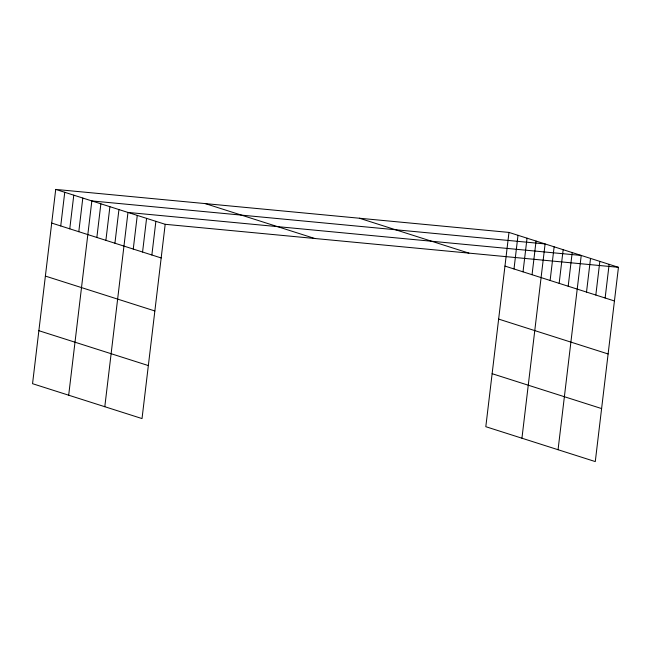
<?xml version="1.0" encoding="UTF-8"?>
<svg xmlns="http://www.w3.org/2000/svg" width="651" height="651" viewBox="0 0 651 651"><rect width="100%" height="100%" fill="white"/><g stroke="black" fill="none" stroke-linecap="round" stroke-linejoin="round"><path stroke-width="0.98" d="M55.717 189.417L32.55 383.691L142.024 418.577L165.191 224.302L55.717 189.417L508.976 232.423L618.45 267.309L595.283 461.583L485.809 426.698L508.976 232.423M60.738 225.954L64.75 192.297M69.763 228.826L73.783 195.178M78.795 231.707L82.807 198.05M68.681 395.206L91.84 200.931L545.099 243.938L521.939 438.213M96.861 237.46L100.872 203.804M105.893 240.341L109.905 206.684M114.926 243.222L118.938 209.565M104.803 406.712L127.97 212.438L581.229 255.444L558.062 449.719M133.26 249.064L137.271 215.408M142.569 252.027L146.581 218.37M151.87 254.989L155.882 221.332M513.997 268.961L518.009 235.304M523.022 271.841L527.041 238.185M532.054 274.714L536.066 241.057M550.119 280.467L554.131 246.819M559.152 283.348L563.164 249.691M568.185 286.228L572.196 252.572M586.518 292.071L590.53 258.414M595.828 295.033L599.84 261.376M605.129 297.995L609.141 264.339M165.191 224.302L618.45 267.309M359.401 218.231L468.875 253.117M504.964 266.08L614.438 300.965M205.293 203.608L314.767 238.494M498.642 319.088L608.115 353.965M51.706 223.073L161.179 257.959M492.132 373.698L601.605 408.576M45.383 276.081L154.857 310.958M38.873 330.692L148.347 365.569"/></g></svg>
